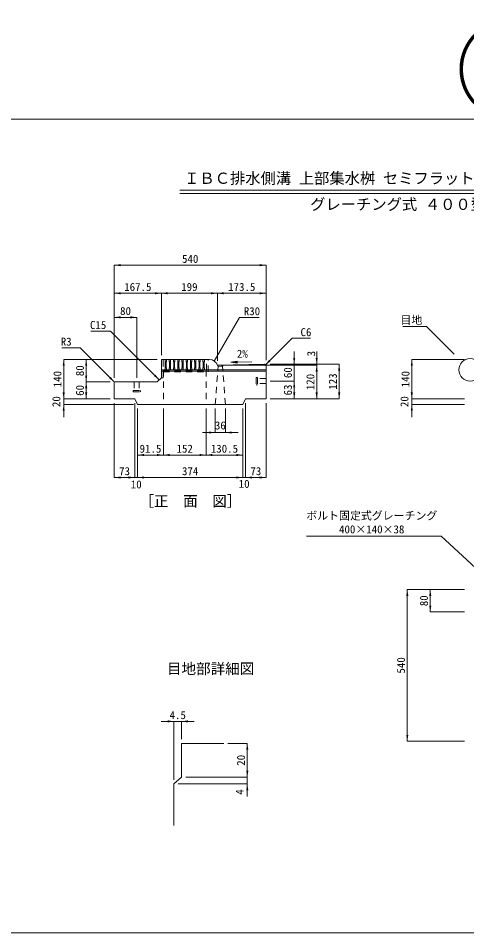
# Model space of a CAD drawing. Units: millimetres, scale not verified. Extents: x -44570 to -19804, y 69050 to 91573.
# Drawn here: x -27606 to -26011, y 71395 to 74650 of the extents above; entities that cross this region are included whole.
import ezdxf
from ezdxf.enums import TextEntityAlignment as Align

# ---------------------------------------------------------------- set-up
doc = ezdxf.new("R2010")
doc.units = ezdxf.units.MM
doc.header["$LTSCALE"] = 30
doc.linetypes.add('USER1', pattern=[1.35, 0.75, -0.6])
for name, color, linetype, lineweight in [('0_2', 7, 'Continuous', 20), ('側溝・本体', 7, 'Continuous', 20), ('寸法引出', 7, 'Continuous', 9), ('寸法線', 7, 'Continuous', 9), ('本体', 2, 'Continuous', 9), ('枠', 5, 'Continuous', 5), ('ｲﾝｻｰﾄ', 3, 'USER1', 5), ('ｸﾞﾚｰﾁﾝｸﾞ', 7, 'Continuous', 5)]:
    doc.layers.add(name, color=color, linetype=linetype, lineweight=lineweight)
doc.layers.add('補助線', color=1, linetype='Continuous')
doc.styles.add('ＭＳ ゴシック', font='')
doc.styles.get('ＭＳ ゴシック').set_extended_font_data('MS Gothic')

# ---------------------------------------------------------------- blocks, each defined once
blk = doc.blocks.new('filled_arrow')
at = {"color": 0, "linetype": 'Continuous', "lineweight": -2}
blk.add_solid([(7.5, 1.25), (0, 0), (7.5, -1.25)], dxfattribs=at)

msp = doc.modelspace()

# ---------------------------------------------------------------- hatches: boundary and pattern name
at = {"layer": '寸法引出'}
msp.add_hatch(color=256, dxfattribs=at).paths.add_polyline_path([(-26827.64, 73429.36), (-26827.51, 73421.86), (-26850.07, 73425.22)])

# ---------------------------------------------------------------- linework, layer by layer
at = {"layer": '0_2'}
for p, q in [((-27031.82, 74037.61), (-25471.76, 74037.61)), ((-27031.82, 74026.36), (-25471.45, 74026.36))]:
    msp.add_line(p, q, dxfattribs=at)
at = {"layer": '側溝・本体'}
for p, q in [((-26730.76, 73418.17), (-26724.76, 73412.28)), ((-27025.54, 72068.77), (-27025.54, 71948.78)), ((-27025.54, 72068.77), (-26875.31, 72068.77)), ((-27052.54, 71924.78), (-27025.54, 71948.78)), ((-27052.54, 71776.12), (-27052.54, 71924.78))]:
    msp.add_line(p, q, dxfattribs=at)
at = {"layer": '寸法引出'}
msp.add_line((-26850.07, 73425.22), (-26776.06, 73426.5), dxfattribs=at)
for points in [[(-27104.76, 73362.78), (-27278.22, 73536.24), (-27347.89, 73536.24)], [(-26727.76, 73415.23), (-26632.27, 73510.71), (-26566.94, 73510.71)]]:
    msp.add_lwpolyline(points, dxfattribs=at)
at = {"layer": '寸法引出', "lineweight": 13}
msp.add_lwpolyline([(-26827.64, 73429.36), (-26827.51, 73421.86), (-26850.07, 73425.22)], close=True, dxfattribs=at)
at = {"layer": '寸法線'}
for p, q in [((-27264.76, 73770.87), (-26724.76, 73770.87)), ((-27264.76, 73370.28), (-27264.76, 73770.87)), ((-26724.76, 73433.28), (-26724.76, 73770.87)), ((-27264.76, 73670.87), (-27097.26, 73670.87)), ((-27264.76, 73370.28), (-27264.76, 73670.87)), ((-27097.26, 73670.87), (-26898, 73670.87)), ((-27097.26, 73450.28), (-27097.26, 73670.87)), ((-27097.26, 73450.28), (-27097.26, 73670.87)), ((-26898, 73429.93), (-26898, 73670.87)), ((-26898, 73670.87), (-26724.76, 73670.87)), ((-26898, 73429.93), (-26898, 73670.87)), ((-26724.76, 73433.28), (-26724.76, 73670.87)), ((-27264.76, 73585.21), (-27184.76, 73585.21)), ((-27264.76, 73370.28), (-27264.76, 73585.21)), ((-27184.76, 73370.28), (-27184.76, 73585.21)), ((-26055.42, 73454.64), (-26154.03, 73553.25)), ((-26624.76, 73313.28), (-26624.76, 73463.28)), ((-26544.76, 73463.28), (-26544.76, 73369.93)), ((-27444.76, 73435.28), (-27444.76, 73295.28)), ((-27112.26, 73435.28), (-27444.76, 73435.28)), ((-27364.76, 73435.28), (-27364.76, 73355.28)), ((-27112.26, 73435.28), (-27364.76, 73435.28)), ((-26206.33, 73435.28), (-26206.33, 73295.28)), ((-26018.56, 73435.28), (-26206.33, 73435.28)), ((-26883, 73414.93), (-26544.76, 73414.93)), ((-26883, 73414.93), (-26544.76, 73414.93)), ((-26709.76, 73418.28), (-26464.76, 73418.28)), ((-26709.76, 73418.28), (-26544.76, 73418.28)), ((-26709.76, 73418.28), (-26624.76, 73418.28)), ((-26544.76, 73414.93), (-26544.76, 73295.28)), ((-26464.76, 73418.28), (-26464.76, 73295.28)), ((-26709.76, 73358.28), (-26624.76, 73358.28)), ((-26709.76, 73358.28), (-26624.76, 73358.28)), ((-26624.76, 73295.28), (-26624.76, 73358.28)), ((-27444.76, 73230.28), (-27444.76, 73340.28)), ((-27279.76, 73355.28), (-27364.76, 73355.28)), ((-27364.76, 73295.28), (-27364.76, 73355.28)), ((-27279.76, 73355.28), (-27364.76, 73355.28)), ((-26206.33, 73230.28), (-26206.33, 73340.28)), ((-27279.76, 73295.28), (-27444.76, 73295.28)), ((-27279.76, 73295.28), (-27444.76, 73295.28)), ((-27279.76, 73295.28), (-27364.76, 73295.28)), ((-26709.76, 73295.28), (-26464.76, 73295.28)), ((-26709.76, 73295.28), (-26544.76, 73295.28)), ((-26709.76, 73295.28), (-26624.76, 73295.28)), ((-26018.57, 73295.28), (-26206.33, 73295.28)), ((-26018.57, 73295.28), (-26206.33, 73295.28)), ((-27196.76, 73275.28), (-27444.76, 73275.28)), ((-27264.76, 73280.28), (-27264.76, 73015.28)), ((-27191.76, 73280.28), (-27191.76, 73015.28)), ((-27191.76, 73280.28), (-27191.76, 73015.28)), ((-27181.76, 73260.28), (-27181.76, 73095.28)), ((-27181.76, 73260.28), (-27181.76, 73015.28)), ((-27181.76, 73260.28), (-27181.76, 73015.28)), ((-27090.26, 73260.28), (-27090.26, 73095.28)), ((-27090.26, 73260.28), (-27090.26, 73095.28)), ((-26938.26, 73260.28), (-26938.26, 73095.28)), ((-26938.26, 73260.28), (-26938.26, 73095.28)), ((-26905.69, 73260.28), (-26905.69, 73175.28)), ((-26869.31, 73260.28), (-26869.31, 73175.28)), ((-26807.76, 73260.28), (-26807.76, 73095.28)), ((-26807.76, 73260.28), (-26807.76, 73015.28)), ((-26807.76, 73260.28), (-26807.76, 73015.28)), ((-26797.76, 73280.28), (-26797.76, 73015.28)), ((-26797.76, 73280.28), (-26797.76, 73015.28)), ((-26724.76, 73280.28), (-26724.76, 73015.28)), ((-26018.57, 73275.28), (-26206.33, 73275.28)), ((-26950.69, 73175.28), (-26824.31, 73175.28)), ((-27181.76, 73095.28), (-27090.26, 73095.28)), ((-27090.26, 73095.28), (-26938.26, 73095.28)), ((-26938.26, 73095.28), (-26807.76, 73095.28)), ((-27264.76, 73015.28), (-27191.76, 73015.28)), ((-27236.76, 73015.28), (-27136.76, 73015.28)), ((-27181.76, 73015.28), (-26807.76, 73015.28)), ((-26852.76, 73015.28), (-26752.76, 73015.28)), ((-26797.76, 73015.28), (-26724.76, 73015.28)), ((-26222.33, 72616.57), (-26222.33, 72076.57)), ((-26018.57, 72616.57), (-26222.33, 72616.57)), ((-26140.72, 72616.57), (-26140.72, 72536.57)), ((-26018.57, 72616.57), (-26140.72, 72616.57)), ((-26018.57, 72536.57), (-26140.72, 72536.57)), ((-27097.54, 72147.19), (-26980.54, 72147.19)), ((-27052.54, 71939.78), (-27052.54, 72147.19)), ((-27025.54, 72083.77), (-27025.54, 72147.19)), ((-26860.31, 72068.77), (-26791.66, 72068.77)), ((-26791.66, 71948.78), (-26791.66, 72068.77)), ((-26018.57, 72076.57), (-26222.33, 72076.57)), ((-26791.66, 71879.78), (-26791.66, 71993.78)), ((-27037.54, 71924.78), (-26791.66, 71924.78)), ((-27010.54, 71948.78), (-26791.66, 71948.78)), ((-27010.54, 71948.78), (-26791.66, 71948.78))]:
    msp.add_line(p, q, dxfattribs=at)
for points in [[(-26908.93, 73429.67), (-26819.13, 73585.21), (-26749.01, 73585.21)], [(-26055.42, 73454.64), (-26154.03, 73553.25), (-26237.71, 73553.25)], [(-27263.88, 73354.41), (-27386.52, 73477.05), (-27451.39, 73477.05)], [(-25702.57, 72437.07), (-26102.01, 72806.52), (-26580.41, 72806.52)]]:
    msp.add_lwpolyline(points, dxfattribs=at)
msp.add_circle((-25999.07, 73398.28), 40, dxfattribs=at)
at = {"layer": '本体', "lineweight": 20}
for p, q in [((-26926.41, 73435.28), (-27097.26, 73435.28)), ((-27097.26, 73370.28), (-27097.26, 73435.28)), ((-26730.76, 73418.17), (-26898, 73414.93)), ((-26724.76, 73295.28), (-26724.76, 73412.28)), ((-27097.26, 73370.28), (-27112.26, 73355.28)), ((-27264.76, 73352.28), (-27264.76, 73295.28)), ((-27112.26, 73355.28), (-27261.76, 73355.28)), ((-27191.76, 73295.28), (-27264.76, 73295.28)), ((-27191.76, 73295.28), (-27181.76, 73275.28)), ((-26797.76, 73295.28), (-26807.76, 73275.28)), ((-26797.76, 73295.28), (-26724.76, 73295.28)), ((-27181.76, 73275.28), (-26807.76, 73275.28))]:
    msp.add_line(p, q, dxfattribs=at)
at = {"layer": '本体', "color": 4, "lineweight": 5}
for p, q in [((-27097.26, 73398.28), (-26724.76, 73398.28)), ((-27097.26, 73394.28), (-26724.76, 73394.28))]:
    msp.add_line(p, q, dxfattribs=at)
at = {"layer": '本体', "linetype": 'USER1'}
for p, q in [((-27090.26, 73397.28), (-27090.26, 73275.28)), ((-26938.26, 73397.28), (-26938.26, 73275.28)), ((-26905.69, 73275.28), (-26895.18, 73411.88)), ((-26898, 73414.93), (-26895.18, 73411.88)), ((-26895.18, 73411.88), (-26879.82, 73411.88)), ((-26877, 73414.93), (-26879.82, 73411.88)), ((-26869.31, 73275.28), (-26879.82, 73411.88))]:
    msp.add_line(p, q, dxfattribs=at)
at = {"layer": '本体', "lineweight": 20}
for centre, radius, start, end in [((-26926.41, 73405.28), 30, 18.75844, 90), ((-27261.76, 73352.28), 3, 90, 180)]:
    msp.add_arc(centre, radius, start, end, dxfattribs=at)
at = {"layer": '枠', "lineweight": 20}
for p, q in [((-27955.67, 74290.14), (-23755.67, 74290.14)), ((-27955.67, 71395.14), (-23755.67, 71395.14))]:
    msp.add_line(p, q, dxfattribs=at)
at = {"layer": 'ｲﾝｻｰﾄ'}
for p, q in [((-26755.38, 73371.41), (-26759.76, 73371.41)), ((-26759.76, 73371.41), (-26759.76, 73345.16)), ((-26755.38, 73371.41), (-26755.38, 73345.16)), ((-26724.76, 73367.03), (-26755.38, 73367.03)), ((-27197.88, 73324.66), (-27197.88, 73320.28)), ((-27197.88, 73324.66), (-27171.63, 73324.66)), ((-27193.51, 73355.28), (-27193.51, 73324.66)), ((-27176.01, 73355.28), (-27176.01, 73324.66)), ((-27171.63, 73324.66), (-27171.63, 73320.28)), ((-26755.38, 73345.16), (-26759.76, 73345.16)), ((-26724.76, 73349.53), (-26755.38, 73349.53)), ((-27197.88, 73320.28), (-27171.63, 73320.28))]:
    msp.add_line(p, q, dxfattribs=at)
at = {"layer": 'ｸﾞﾚｰﾁﾝｸﾞ', "linetype": 'USER1', "lineweight": 9}
for p, q in [((-27097.26, 73435.28), (-27091.26, 73435.28)), ((-27091.26, 73370.28), (-27091.26, 73435.28)), ((-27084.26, 73428.28), (-27084.26, 73435.28)), ((-27084.26, 73435.28), (-27079.26, 73435.28)), ((-27084.26, 73428.28), (-27083.26, 73427.28)), ((-27083.26, 73405.28), (-27083.26, 73427.28)), ((-27079.26, 73428.28), (-27080.26, 73427.28)), ((-27080.26, 73405.28), (-27080.26, 73427.28)), ((-27079.26, 73428.28), (-27079.26, 73435.28)), ((-27069.26, 73428.28), (-27069.26, 73435.28)), ((-27069.26, 73435.28), (-27064.26, 73435.28)), ((-27069.26, 73428.28), (-27068.26, 73427.28)), ((-27068.26, 73405.28), (-27068.26, 73427.28)), ((-27064.26, 73428.28), (-27065.26, 73427.28)), ((-27065.26, 73405.28), (-27065.26, 73427.28)), ((-27064.26, 73428.28), (-27064.26, 73435.28)), ((-27054.26, 73428.28), (-27054.26, 73435.28)), ((-27054.26, 73435.28), (-27049.26, 73435.28)), ((-27054.26, 73428.28), (-27053.26, 73427.28)), ((-27053.26, 73405.28), (-27053.26, 73427.28)), ((-27049.26, 73428.28), (-27050.26, 73427.28)), ((-27050.26, 73405.28), (-27050.26, 73427.28)), ((-27049.26, 73428.28), (-27049.26, 73435.28)), ((-27039.26, 73428.28), (-27039.26, 73435.28)), ((-27039.26, 73435.28), (-27034.26, 73435.28)), ((-27039.26, 73428.28), (-27038.26, 73427.28)), ((-27038.26, 73405.28), (-27038.26, 73427.28)), ((-27034.26, 73428.28), (-27035.26, 73427.28)), ((-27035.26, 73405.28), (-27035.26, 73427.28)), ((-27034.26, 73428.28), (-27034.26, 73435.28)), ((-27024.26, 73428.28), (-27024.26, 73435.28)), ((-27024.26, 73435.28), (-27019.26, 73435.28)), ((-27024.26, 73428.28), (-27023.26, 73427.28)), ((-27023.26, 73405.28), (-27023.26, 73427.28)), ((-27019.26, 73428.28), (-27020.26, 73427.28)), ((-27020.26, 73405.28), (-27020.26, 73427.28)), ((-27019.26, 73428.28), (-27019.26, 73435.28)), ((-27009.26, 73428.28), (-27009.26, 73435.28)), ((-27009.26, 73435.28), (-27004.26, 73435.28)), ((-27009.26, 73428.28), (-27008.26, 73427.28)), ((-27008.26, 73405.28), (-27008.26, 73427.28)), ((-27004.26, 73428.28), (-27005.26, 73427.28)), ((-27005.26, 73405.28), (-27005.26, 73427.28)), ((-27004.26, 73428.28), (-27004.26, 73435.28)), ((-26994.26, 73428.28), (-26994.26, 73435.28)), ((-26994.26, 73435.28), (-26989.26, 73435.28)), ((-26994.26, 73428.28), (-26993.26, 73427.28)), ((-26993.26, 73405.28), (-26993.26, 73427.28)), ((-26989.26, 73428.28), (-26990.26, 73427.28)), ((-26990.26, 73405.28), (-26990.26, 73427.28)), ((-26989.26, 73428.28), (-26989.26, 73435.28)), ((-26979.26, 73428.28), (-26979.26, 73435.28)), ((-26979.26, 73435.28), (-26974.26, 73435.28)), ((-26979.26, 73428.28), (-26978.26, 73427.28)), ((-26978.26, 73405.28), (-26978.26, 73427.28)), ((-26974.26, 73428.28), (-26975.26, 73427.28)), ((-26975.26, 73405.28), (-26975.26, 73427.28)), ((-26974.26, 73428.28), (-26974.26, 73435.28)), ((-26964.26, 73428.28), (-26964.26, 73435.28)), ((-26964.26, 73435.28), (-26959.26, 73435.28)), ((-26964.26, 73428.28), (-26963.26, 73427.28)), ((-26963.26, 73405.28), (-26963.26, 73427.28)), ((-26959.26, 73428.28), (-26960.26, 73427.28)), ((-26960.26, 73405.28), (-26960.26, 73427.28)), ((-26959.26, 73428.28), (-26959.26, 73435.28)), ((-26949.26, 73428.28), (-26949.26, 73435.28)), ((-26949.26, 73435.28), (-26944.26, 73435.28)), ((-26949.26, 73428.28), (-26948.26, 73427.28)), ((-26948.26, 73405.28), (-26948.26, 73427.28)), ((-26944.26, 73428.28), (-26945.26, 73427.28)), ((-26945.26, 73405.28), (-26945.26, 73427.28)), ((-26944.26, 73428.28), (-26944.26, 73435.28)), ((-26937.26, 73397.28), (-26937.26, 73435.28)), ((-26937.26, 73435.28), (-26931.26, 73435.28)), ((-26931.26, 73391.28), (-26931.26, 73435.28)), ((-27091.26, 73397.28), (-26931.26, 73397.28)), ((-27091.26, 73391.28), (-26931.26, 73391.28)), ((-27084.26, 73404.28), (-27083.26, 73405.28)), ((-27084.26, 73397.28), (-27084.26, 73404.28)), ((-27079.26, 73404.28), (-27080.26, 73405.28)), ((-27079.26, 73397.28), (-27079.26, 73404.28)), ((-27069.26, 73404.28), (-27068.26, 73405.28)), ((-27069.26, 73397.28), (-27069.26, 73404.28)), ((-27064.26, 73404.28), (-27065.26, 73405.28)), ((-27064.26, 73397.28), (-27064.26, 73404.28)), ((-27054.26, 73404.28), (-27053.26, 73405.28)), ((-27054.26, 73397.28), (-27054.26, 73404.28)), ((-27049.26, 73404.28), (-27050.26, 73405.28)), ((-27049.26, 73397.28), (-27049.26, 73404.28)), ((-27039.26, 73404.28), (-27038.26, 73405.28)), ((-27039.26, 73397.28), (-27039.26, 73404.28)), ((-27034.26, 73404.28), (-27035.26, 73405.28)), ((-27034.26, 73397.28), (-27034.26, 73404.28)), ((-27024.26, 73404.28), (-27023.26, 73405.28)), ((-27024.26, 73397.28), (-27024.26, 73404.28)), ((-27019.26, 73404.28), (-27020.26, 73405.28)), ((-27019.26, 73397.28), (-27019.26, 73404.28)), ((-27009.26, 73404.28), (-27008.26, 73405.28)), ((-27009.26, 73397.28), (-27009.26, 73404.28)), ((-27004.26, 73404.28), (-27005.26, 73405.28)), ((-27004.26, 73397.28), (-27004.26, 73404.28)), ((-26994.26, 73404.28), (-26993.26, 73405.28)), ((-26994.26, 73397.28), (-26994.26, 73404.28)), ((-26989.26, 73404.28), (-26990.26, 73405.28)), ((-26989.26, 73397.28), (-26989.26, 73404.28)), ((-26979.26, 73404.28), (-26978.26, 73405.28)), ((-26979.26, 73397.28), (-26979.26, 73404.28)), ((-26974.26, 73404.28), (-26975.26, 73405.28)), ((-26974.26, 73397.28), (-26974.26, 73404.28)), ((-26964.26, 73404.28), (-26963.26, 73405.28)), ((-26964.26, 73397.28), (-26964.26, 73404.28)), ((-26959.26, 73404.28), (-26960.26, 73405.28)), ((-26959.26, 73397.28), (-26959.26, 73404.28)), ((-26949.26, 73404.28), (-26948.26, 73405.28)), ((-26949.26, 73397.28), (-26949.26, 73404.28)), ((-26944.26, 73404.28), (-26945.26, 73405.28)), ((-26944.26, 73397.28), (-26944.26, 73404.28)), ((-27091.26, 73370.28), (-27097.26, 73370.28))]:
    msp.add_line(p, q, dxfattribs=at)

# ---------------------------------------------------------------- block references
at = {"layer": '寸法引出', "xscale": 3, "yscale": 3}
for p, rotation in [((-26727.76, 73415.23), 45), ((-27104.76, 73362.78), 135)]:
    msp.add_blockref('filled_arrow', p, dxfattribs=dict(at, rotation=rotation))
at = {"layer": '寸法線', "xscale": 3, "yscale": 3}
for p in [(-27264.76, 73770.87), (-27264.76, 73670.87), (-27097.26, 73670.87), (-26898, 73670.87), (-27264.76, 73585.21), (-26869.31, 73175.28), (-27181.76, 73095.28), (-27090.26, 73095.28), (-26938.26, 73095.28), (-27264.76, 73015.28), (-27181.76, 73015.28), (-27181.76, 73015.28), (-26797.76, 73015.28), (-26797.76, 73015.28), (-27025.54, 72147.19)]:
    msp.add_blockref('filled_arrow', p, dxfattribs=at)
at = {"layer": '寸法線'}
for p, xscale, yscale, rotation in [((-26724.76, 73770.87), 3, 3, 180), ((-27097.26, 73670.87), 3, 3, 180), ((-26898, 73670.87), 3, 3, 180), ((-26724.76, 73670.87), 3, 3, 180), ((-27184.76, 73585.21), 3, 3, 180), ((-27444.76, 73435.28), 3, 3, 270), ((-27364.76, 73435.28), 3, 3, 270), ((-26908.93, 73429.67), 0.2, 0.2, 60), ((-26624.76, 73418.28), 3, 3, 90), ((-26544.76, 73418.28), 3, 3, 90), ((-26206.33, 73435.28), 3, 3, 270), ((-26544.76, 73414.93), 3, 3, 270), ((-26544.76, 73414.93), 3, 3, 270), ((-26464.76, 73418.28), 3, 3, 270), ((-27364.76, 73355.28), 3, 3, 90), ((-27263.88, 73354.41), 3, 3, 135), ((-26624.76, 73358.28), 3, 3, 270), ((-26624.76, 73358.28), 3, 3, 270), ((-27364.76, 73355.28), 3, 3, 270), ((-27444.76, 73295.28), 3, 3, 90), ((-27444.76, 73295.28), 3, 3, 90), ((-27364.76, 73295.28), 3, 3, 90), ((-26624.76, 73295.28), 3, 3, 90), ((-26544.76, 73295.28), 3, 3, 90), ((-26464.76, 73295.28), 3, 3, 90), ((-26206.33, 73295.28), 3, 3, 90), ((-26206.33, 73295.28), 3, 3, 90), ((-27444.76, 73275.28), 3, 3, 270), ((-26206.33, 73275.28), 3, 3, 270), ((-26905.69, 73175.28), 3, 3, 180), ((-27090.26, 73095.28), 3, 3, 180), ((-26938.26, 73095.28), 3, 3, 180), ((-26807.76, 73095.28), 3, 3, 180), ((-27191.76, 73015.28), 3, 3, 180), ((-27191.76, 73015.28), 3, 3, 180), ((-26807.76, 73015.28), 3, 3, 180), ((-26807.76, 73015.28), 3, 3, 180), ((-26724.76, 73015.28), 3, 3, 180), ((-26222.33, 72616.57), 3, 3, 270), ((-26140.72, 72616.57), 3, 3, 270), ((-26140.72, 72536.57), 3, 3, 90), ((-27052.54, 72147.19), 3, 3, 180), ((-26222.33, 72076.57), 3, 3, 90), ((-26791.66, 72068.77), 3, 3, 270), ((-26791.66, 71948.78), 3, 3, 90), ((-26791.66, 71948.78), 3, 3, 90), ((-26791.66, 71924.78), 3, 3, 270)]:
    msp.add_blockref('filled_arrow', p, dxfattribs=dict(at, xscale=xscale, yscale=yscale, rotation=rotation))

# ---------------------------------------------------------------- texts
at = {"layer": '0_2', "style": 'ＭＳ ゴシック'}
for s, p in [('ＩＢＣ排水側溝 上部集水桝 セミフラット 乗り入れⅡ型 H=20', (-26255.08, 74080.34)), ('グレーチング式 ４００型', (-26255.08, 73987.54))]:
    msp.add_text(s, height=39.88, dxfattribs=at).set_placement(p, align=Align.MIDDLE_CENTER)
for s, p in [('［正\u3000面\u3000図］', (-27175.33, 72900.91)), ('目地部詳細図', (-27077.36, 72304.38))]:
    msp.add_text(s, height=37.98, dxfattribs=at).set_placement(p, align=Align.BOTTOM_LEFT)
at = {"layer": '寸法引出', "style": 'ＭＳ ゴシック'}
msp.add_text('C15', height=28.48, dxfattribs=at).set_placement((-27293.22, 73572.24), align=Align.TOP_RIGHT)
msp.add_text('C6', height=28.48, dxfattribs=at).set_placement((-26602.27, 73546.71), align=Align.TOP_LEFT)
at = {"layer": '寸法線', "style": 'ＭＳ ゴシック'}
for s, p in [('540', (-26994.76, 73793.37)), ('167.5', (-27181.01, 73693.37)), ('199', (-26997.63, 73693.37)), ('173.5', (-26811.38, 73693.37)), ('80', (-27224.76, 73607.71)), ('36', (-26887.5, 73200.53)), ('91.5', (-27136.01, 73117.78)), ('152', (-27014.26, 73117.78)), ('130.5', (-26873.01, 73117.78)), ('73', (-27228.26, 73037.78)), ('374', (-26994.76, 73037.78)), ('73', (-26761.26, 73037.78)), ('10', (-27186.76, 72990.78)), ('10', (-26802.76, 72992.77)), ('4.5', (-27039.04, 72169.69))]:
    msp.add_text(s, height=28.48, dxfattribs=at).set_placement(p, align=Align.MIDDLE_CENTER)
msp.add_text('R30', height=28.48, dxfattribs=at).set_placement((-26804.13, 73621.21), align=Align.TOP_LEFT)
for s, p in [('目地', (-26169.03, 73590.01)), ('R3', (-27416.52, 73513.05))]:
    msp.add_text(s, height=28.48, dxfattribs=at).set_placement(p, align=Align.TOP_RIGHT)
for s, rotation, p in [('2%', 1, (-26809.28, 73455.72)), ('3', 90, (-26564.4, 73456.23)), ('140', 90, (-27467.26, 73365.28)), ('80', 90, (-27387.26, 73395.28)), ('60', 90, (-26647.26, 73388.28)), ('140', 90, (-26228.83, 73365.28)), ('120', 90, (-26567.26, 73355.11)), ('123', 90, (-26487.26, 73356.78)), ('60', 90, (-27387.26, 73325.28)), ('63', 90, (-26647.26, 73326.78)), ('20', 90, (-27471.01, 73285.28)), ('20', 90, (-26232.58, 73285.28)), ('80', 90, (-26163.22, 72576.57)), ('540', 90, (-26244.83, 72346.57)), ('20', 90, (-26814.16, 72008.78)), ('4', 90, (-26818.69, 71896.01))]:
    msp.add_text(s, height=28.48, rotation=rotation, dxfattribs=at).set_placement(p, align=Align.MIDDLE_CENTER)
for s, p in [('ボルト固定式グレーチング', (-26581.81, 72856.71)), ('400×140×38', (-26465.26, 72807.96))]:
    msp.add_text(s, height=28.48, dxfattribs=at).set_placement(p, align=Align.BOTTOM_LEFT)
at = {"layer": '補助線', "style": 'ＭＳ ゴシック'}
msp.add_text('⑥', height=284.8, dxfattribs=at).set_placement((-25855.67, 74235.51), align=Align.BOTTOM_CENTER)

doc.saveas('drawing.dxf')
